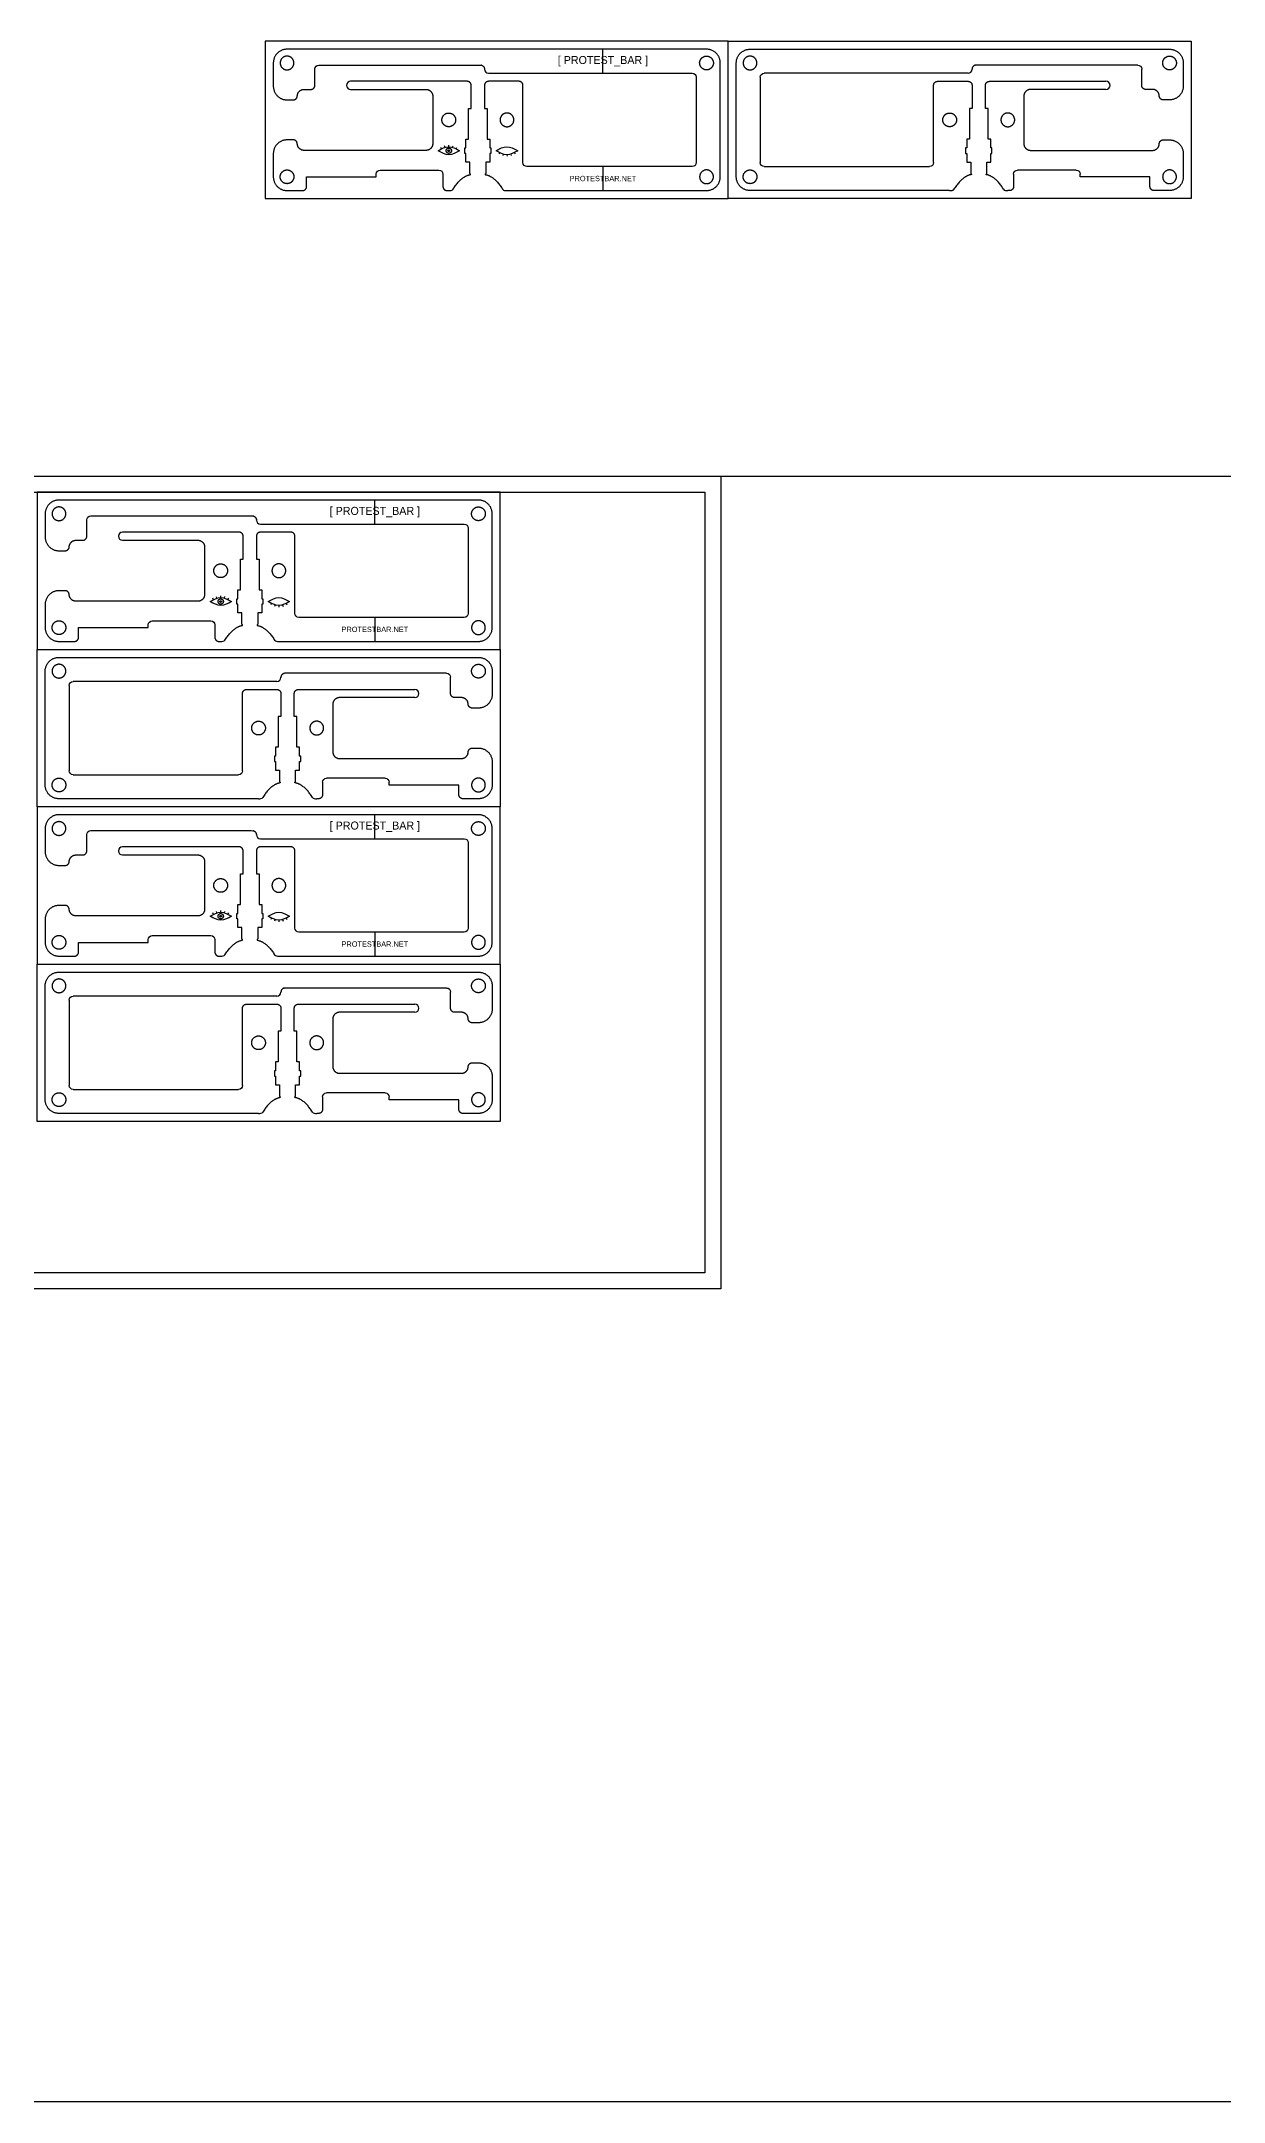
# Model space of a CAD drawing. Header units: millimetres. Extents: x 239 to 3341, y -97 to 676.
# Drawn here: x 2476 to 2920, y -97 to 676 of the extents above; entities that cross this region are included whole.
import ezdxf

# ---------------------------------------------------------------- set-up
doc = ezdxf.new("R2010")
doc.units = ezdxf.units.MM
doc.layers.add('Default', color=7, linetype='Continuous')
doc.layers.add('ESP', color=7, linetype='Continuous')

msp = doc.modelspace()

# ---------------------------------------------------------------- linework, layer by layer
at = {"color": 3}
for p, q in [((2626.25, 635.5), (2625.98, 636.03)), ((2627.57, 636.06), (2627.39, 636.62)), ((2628.98, 636.31), (2628.98, 636.9)), ((2630.4, 636.07), (2630.58, 636.63)), ((2631.72, 635.51), (2631.99, 636.04)), ((2648.08, 634.11), (2647.81, 633.58)), ((2653.55, 634.12), (2653.82, 633.59)), ((2649.4, 633.55), (2649.22, 632.98)), ((2650.81, 633.31), (2650.82, 632.71)), ((2652.23, 633.56), (2652.41, 632.99)), ((2540.71, 466.44), (2540.44, 466.97)), ((2542.03, 467.01), (2541.84, 467.57)), ((2543.44, 467.26), (2543.44, 467.85)), ((2544.85, 467.01), (2545.04, 467.58)), ((2546.18, 466.45), (2546.45, 466.98)), ((2562.53, 465.06), (2562.27, 464.53)), ((2563.86, 464.5), (2563.68, 463.93)), ((2565.27, 464.25), (2565.27, 463.66)), ((2566.68, 464.5), (2566.87, 463.94)), ((2568.01, 465.07), (2568.28, 464.54)), ((2540.71, 348.44), (2540.44, 348.97)), ((2542.03, 349.01), (2541.84, 349.57)), ((2543.44, 349.26), (2543.44, 349.85)), ((2544.85, 349.01), (2545.04, 349.58)), ((2546.18, 348.45), (2546.45, 348.98)), ((2562.53, 347.06), (2562.27, 346.53)), ((2563.86, 346.5), (2563.68, 345.93)), ((2565.27, 346.25), (2565.27, 345.66)), ((2566.68, 346.5), (2566.87, 345.94)), ((2568.01, 347.07), (2568.28, 346.54))]:
    msp.add_line(p, q, dxfattribs=at)
for points in [[(2624.98, 634.81), (2626.32, 635.56), (2628.99, 637.06), (2631.67, 635.56), (2633.01, 634.81)], [(2633.01, 634.81), (2631.67, 634.06), (2628.99, 632.56), (2626.32, 634.06), (2624.98, 634.81)], [(2646.79, 634.81), (2648.13, 635.56), (2650.8, 637.06), (2653.48, 635.56), (2654.82, 634.81)], [(2654.82, 634.81), (2653.48, 634.06), (2650.8, 632.56), (2648.13, 634.06), (2646.79, 634.81)], [(2539.44, 465.75), (2540.78, 466.51), (2543.45, 468.01), (2546.13, 466.51), (2547.47, 465.75)], [(2547.47, 465.75), (2546.13, 465), (2543.45, 463.5), (2540.78, 465), (2539.44, 465.75)], [(2561.25, 465.75), (2562.59, 466.51), (2565.26, 468.01), (2567.94, 466.51), (2569.27, 465.75)], [(2569.27, 465.75), (2567.94, 465), (2565.26, 463.5), (2562.59, 465), (2561.25, 465.75)], [(2539.44, 347.75), (2540.78, 348.51), (2543.45, 350.01), (2546.13, 348.51), (2547.47, 347.75)], [(2547.47, 347.75), (2546.13, 347), (2543.45, 345.5), (2540.78, 347), (2539.44, 347.75)], [(2561.25, 347.75), (2562.59, 348.51), (2565.26, 350.01), (2567.94, 348.51), (2569.27, 347.75)], [(2569.27, 347.75), (2567.94, 347), (2565.26, 345.5), (2562.59, 347), (2561.25, 347.75)]]:
    msp.add_open_spline(points, degree=3, dxfattribs=at)
for points, knots in [([(2629.99, 634.81), (2629.99, 635.81), (2628.99, 635.81), (2627.99, 635.81), (2627.99, 634.81), (2627.99, 633.81), (2628.99, 633.81), (2629.99, 633.81), (2629.99, 634.81)], [0, 0, 0, 1.570796, 1.570796, 3.141593, 3.141593, 4.712389, 4.712389, 6.283185, 6.283185, 6.283185]), ([(2629.29, 634.81), (2629.29, 635.11), (2628.99, 635.11), (2628.69, 635.11), (2628.69, 634.81), (2628.69, 634.51), (2628.99, 634.51), (2629.29, 634.51), (2629.29, 634.81)], [0, 0, 0, 0.471239, 0.471239, 0.942478, 0.942478, 1.413717, 1.413717, 1.884956, 1.884956, 1.884956]), ([(2544.45, 465.75), (2544.45, 466.75), (2543.45, 466.75), (2542.45, 466.75), (2542.45, 465.75), (2542.45, 464.75), (2543.45, 464.75), (2544.45, 464.75), (2544.45, 465.75)], [0, 0, 0, 1.570796, 1.570796, 3.141593, 3.141593, 4.712389, 4.712389, 6.283185, 6.283185, 6.283185]), ([(2543.75, 465.75), (2543.75, 466.05), (2543.45, 466.05), (2543.15, 466.05), (2543.15, 465.75), (2543.15, 465.45), (2543.45, 465.45), (2543.75, 465.45), (2543.75, 465.75)], [0, 0, 0, 0.471239, 0.471239, 0.942478, 0.942478, 1.413717, 1.413717, 1.884956, 1.884956, 1.884956]), ([(2544.45, 347.75), (2544.45, 348.75), (2543.45, 348.75), (2542.45, 348.75), (2542.45, 347.75), (2542.45, 346.75), (2543.45, 346.75), (2544.45, 346.75), (2544.45, 347.75)], [0, 0, 0, 1.570796, 1.570796, 3.141593, 3.141593, 4.712389, 4.712389, 6.283185, 6.283185, 6.283185]), ([(2543.75, 347.75), (2543.75, 348.05), (2543.45, 348.05), (2543.15, 348.05), (2543.15, 347.75), (2543.15, 347.45), (2543.45, 347.45), (2543.75, 347.45), (2543.75, 347.75)], [0, 0, 0, 0.471239, 0.471239, 0.942478, 0.942478, 1.413717, 1.413717, 1.884956, 1.884956, 1.884956])]:
    msp.add_rational_spline(points, [1, 0.707106781187, 1, 0.707106781187, 1, 0.707106781187, 1, 0.707106781187, 1], degree=2, knots=knots, dxfattribs=at)
at = {"layer": 'Default', "color": 5}
for p, q in [((2590.67, 659.32), (2590.67, 659.29)), ((2876.95, 659.32), (2876.95, 659.29)), ((2505.13, 490.27), (2505.13, 490.23)), ((2617.77, 431.27), (2617.77, 431.23)), ((2505.13, 372.27), (2505.13, 372.23)), ((2617.77, 313.27), (2617.77, 313.23))]:
    msp.add_line(p, q, dxfattribs=at)
at = {"layer": 'Default', "color": 1}
for points in [[(2565.76, 667.7), (2565.76, 670.28), (2568.33, 670.28), (2570.91, 670.28), (2570.91, 667.7), (2570.91, 665.12), (2568.33, 665.12), (2565.76, 665.12), (2565.76, 667.7)], [(2728.23, 667.7), (2728.23, 670.28), (2725.65, 670.28), (2723.07, 670.28), (2723.07, 667.7), (2723.07, 665.12), (2725.65, 665.12), (2728.23, 665.12), (2728.23, 667.7)], [(2739.39, 667.7), (2739.39, 670.28), (2741.97, 670.28), (2744.55, 670.28), (2744.55, 667.7), (2744.55, 665.12), (2741.97, 665.12), (2739.39, 665.12), (2739.39, 667.7)], [(2901.87, 667.7), (2901.87, 670.28), (2899.29, 670.28), (2896.71, 670.28), (2896.71, 667.7), (2896.71, 665.12), (2899.29, 665.12), (2901.87, 665.12), (2901.87, 667.7)], [(2626.4, 646.36), (2626.4, 643.78), (2628.98, 643.78), (2631.56, 643.78), (2631.56, 646.36), (2631.56, 648.94), (2628.98, 648.94), (2626.4, 648.94), (2626.4, 646.36)], [(2653.38, 646.36), (2653.38, 643.78), (2650.8, 643.78), (2648.22, 643.78), (2648.22, 646.36), (2648.22, 648.94), (2650.8, 648.94), (2653.38, 648.94), (2653.38, 646.36)], [(2814.24, 646.36), (2814.24, 643.78), (2816.82, 643.78), (2819.4, 643.78), (2819.4, 646.36), (2819.4, 648.94), (2816.82, 648.94), (2814.24, 648.94), (2814.24, 646.36)], [(2841.22, 646.36), (2841.22, 643.78), (2838.64, 643.78), (2836.06, 643.78), (2836.06, 646.36), (2836.06, 648.94), (2838.64, 648.94), (2841.22, 648.94), (2841.22, 646.36)], [(2565.76, 625.02), (2565.76, 622.44), (2568.33, 622.44), (2570.91, 622.44), (2570.91, 625.02), (2570.91, 627.6), (2568.33, 627.6), (2565.76, 627.6), (2565.76, 625.02)], [(2728.23, 625.02), (2728.23, 622.44), (2725.65, 622.44), (2723.07, 622.44), (2723.07, 625.02), (2723.07, 627.6), (2725.65, 627.6), (2728.23, 627.6), (2728.23, 625.02)], [(2739.39, 625.02), (2739.39, 622.44), (2741.97, 622.44), (2744.55, 622.44), (2744.55, 625.02), (2744.55, 627.6), (2741.97, 627.6), (2739.39, 627.6), (2739.39, 625.02)], [(2901.87, 625.02), (2901.87, 622.44), (2899.29, 622.44), (2896.71, 622.44), (2896.71, 625.02), (2896.71, 627.6), (2899.29, 627.6), (2901.87, 627.6), (2901.87, 625.02)], [(2480.21, 498.65), (2480.21, 501.22), (2482.79, 501.22), (2485.37, 501.22), (2485.37, 498.65), (2485.37, 496.07), (2482.79, 496.07), (2480.21, 496.07), (2480.21, 498.65)], [(2642.69, 498.65), (2642.69, 501.22), (2640.11, 501.22), (2637.53, 501.22), (2637.53, 498.65), (2637.53, 496.07), (2640.11, 496.07), (2642.69, 496.07), (2642.69, 498.65)], [(2540.86, 477.3), (2540.86, 474.72), (2543.44, 474.72), (2546.02, 474.72), (2546.02, 477.3), (2546.02, 479.88), (2543.44, 479.88), (2540.86, 479.88), (2540.86, 477.3)], [(2567.84, 477.3), (2567.84, 474.72), (2565.26, 474.72), (2562.68, 474.72), (2562.68, 477.3), (2562.68, 479.88), (2565.26, 479.88), (2567.84, 479.88), (2567.84, 477.3)], [(2480.21, 455.96), (2480.21, 453.38), (2482.79, 453.38), (2485.37, 453.38), (2485.37, 455.96), (2485.37, 458.54), (2482.79, 458.54), (2480.21, 458.54), (2480.21, 455.96)], [(2642.69, 455.96), (2642.69, 453.38), (2640.11, 453.38), (2637.53, 453.38), (2637.53, 455.96), (2637.53, 458.54), (2640.11, 458.54), (2642.69, 458.54), (2642.69, 455.96)], [(2480.21, 439.65), (2480.21, 442.22), (2482.79, 442.22), (2485.37, 442.22), (2485.37, 439.65), (2485.37, 437.07), (2482.79, 437.07), (2480.21, 437.07), (2480.21, 439.65)], [(2642.69, 439.65), (2642.69, 442.22), (2640.11, 442.22), (2637.53, 442.22), (2637.53, 439.65), (2637.53, 437.07), (2640.11, 437.07), (2642.69, 437.07), (2642.69, 439.65)], [(2555.06, 418.3), (2555.06, 415.72), (2557.64, 415.72), (2560.22, 415.72), (2560.22, 418.3), (2560.22, 420.88), (2557.64, 420.88), (2555.06, 420.88), (2555.06, 418.3)], [(2582.04, 418.3), (2582.04, 415.72), (2579.46, 415.72), (2576.88, 415.72), (2576.88, 418.3), (2576.88, 420.88), (2579.46, 420.88), (2582.04, 420.88), (2582.04, 418.3)], [(2480.21, 396.96), (2480.21, 394.38), (2482.79, 394.38), (2485.37, 394.38), (2485.37, 396.96), (2485.37, 399.54), (2482.79, 399.54), (2480.21, 399.54), (2480.21, 396.96)], [(2642.69, 396.96), (2642.69, 394.38), (2640.11, 394.38), (2637.53, 394.38), (2637.53, 396.96), (2637.53, 399.54), (2640.11, 399.54), (2642.69, 399.54), (2642.69, 396.96)], [(2480.21, 380.65), (2480.21, 383.22), (2482.79, 383.22), (2485.37, 383.22), (2485.37, 380.65), (2485.37, 378.07), (2482.79, 378.07), (2480.21, 378.07), (2480.21, 380.65)], [(2642.69, 380.65), (2642.69, 383.22), (2640.11, 383.22), (2637.53, 383.22), (2637.53, 380.65), (2637.53, 378.07), (2640.11, 378.07), (2642.69, 378.07), (2642.69, 380.65)], [(2540.86, 359.3), (2540.86, 356.72), (2543.44, 356.72), (2546.02, 356.72), (2546.02, 359.3), (2546.02, 361.88), (2543.44, 361.88), (2540.86, 361.88), (2540.86, 359.3)], [(2567.84, 359.3), (2567.84, 356.72), (2565.26, 356.72), (2562.68, 356.72), (2562.68, 359.3), (2562.68, 361.88), (2565.26, 361.88), (2567.84, 361.88), (2567.84, 359.3)], [(2480.21, 337.96), (2480.21, 335.38), (2482.79, 335.38), (2485.37, 335.38), (2485.37, 337.96), (2485.37, 340.54), (2482.79, 340.54), (2480.21, 340.54), (2480.21, 337.96)], [(2642.69, 337.96), (2642.69, 335.38), (2640.11, 335.38), (2637.53, 335.38), (2637.53, 337.96), (2637.53, 340.54), (2640.11, 340.54), (2642.69, 340.54), (2642.69, 337.96)], [(2480.21, 321.65), (2480.21, 324.22), (2482.79, 324.22), (2485.37, 324.22), (2485.37, 321.65), (2485.37, 319.07), (2482.79, 319.07), (2480.21, 319.07), (2480.21, 321.65)], [(2642.69, 321.65), (2642.69, 324.22), (2640.11, 324.22), (2637.53, 324.22), (2637.53, 321.65), (2637.53, 319.07), (2640.11, 319.07), (2642.69, 319.07), (2642.69, 321.65)], [(2555.06, 300.3), (2555.06, 297.72), (2557.64, 297.72), (2560.22, 297.72), (2560.22, 300.3), (2560.22, 302.88), (2557.64, 302.88), (2555.06, 302.88), (2555.06, 300.3)], [(2582.04, 300.3), (2582.04, 297.72), (2579.46, 297.72), (2576.88, 297.72), (2576.88, 300.3), (2576.88, 302.88), (2579.46, 302.88), (2582.04, 302.88), (2582.04, 300.3)], [(2480.21, 278.96), (2480.21, 276.38), (2482.79, 276.38), (2485.37, 276.38), (2485.37, 278.96), (2485.37, 281.54), (2482.79, 281.54), (2480.21, 281.54), (2480.21, 278.96)], [(2642.69, 278.96), (2642.69, 276.38), (2640.11, 276.38), (2637.53, 276.38), (2637.53, 278.96), (2637.53, 281.54), (2640.11, 281.54), (2642.69, 281.54), (2642.69, 278.96)]]:
    msp.add_rational_spline(points, [1, 0.707106781187, 1, 0.707106781187, 1, 0.707106781187, 1, 0.707106781187, 1], degree=2, knots=[0, 0, 0, 4.052164, 4.052164, 8.104327, 8.104327, 12.156491, 12.156491, 16.208655, 16.208655, 16.208655], dxfattribs=at)
at = {"layer": 'ESP'}
for p, q in [((2686.81, 663.86), (2686.81, 672.86)), ((2686.81, 628.86), (2686.81, 619.86)), ((2601.27, 494.8), (2601.27, 503.8)), ((2601.27, 459.8), (2601.27, 450.8)), ((2601.27, 376.8), (2601.27, 385.8)), ((2601.27, 341.8), (2601.27, 332.8))]:
    msp.add_line(p, q, dxfattribs=at)
at = {"layer": 'ESP', "color": 5}
for p, q in [((2563.18, 667.7), (2563.18, 659.02)), ((2730.81, 625.02), (2730.81, 667.7)), ((2736.81, 625.02), (2736.81, 667.7)), ((2904.45, 667.7), (2904.45, 659.02)), ((2655.31, 660.82), (2643.89, 660.82)), ((2812.31, 660.82), (2823.73, 660.82)), ((2568.33, 653.86), (2570.68, 653.86)), ((2622.98, 655.25), (2622.98, 637.47)), ((2844.65, 655.25), (2844.65, 637.47)), ((2899.29, 653.86), (2896.94, 653.86)), ((2563.18, 633.7), (2563.18, 625.02)), ((2570.68, 638.86), (2568.33, 638.86)), ((2620.44, 634.93), (2574.72, 634.93)), ((2847.19, 634.93), (2892.91, 634.93)), ((2896.94, 638.86), (2899.29, 638.86)), ((2904.45, 633.7), (2904.45, 625.02)), ((2568.33, 619.86), (2574.16, 619.86)), ((2628.31, 619.86), (2628.98, 619.86)), ((2839.31, 619.86), (2838.65, 619.86)), ((2899.29, 619.86), (2893.46, 619.86)), ((2477.63, 498.65), (2477.63, 489.96)), ((2645.27, 455.96), (2645.27, 498.65)), ((2569.77, 491.77), (2558.35, 491.77)), ((2482.79, 484.8), (2485.13, 484.8)), ((2537.43, 486.19), (2537.43, 468.41)), ((2477.63, 464.65), (2477.63, 455.96)), ((2485.13, 469.8), (2482.79, 469.8)), ((2534.89, 465.87), (2489.17, 465.87)), ((2482.79, 450.8), (2488.62, 450.8)), ((2542.77, 450.8), (2543.43, 450.8)), ((2477.63, 396.96), (2477.63, 439.65)), ((2553.13, 432.77), (2564.55, 432.77)), ((2645.27, 439.65), (2645.27, 430.96)), ((2585.47, 427.19), (2585.47, 409.41)), ((2640.11, 425.8), (2637.77, 425.8)), ((2637.77, 410.8), (2640.11, 410.8)), ((2588.01, 406.87), (2633.73, 406.87)), ((2645.27, 405.65), (2645.27, 396.96)), ((2580.13, 391.8), (2579.47, 391.8)), ((2640.11, 391.8), (2634.28, 391.8)), ((2477.63, 380.65), (2477.63, 371.96)), ((2645.27, 337.96), (2645.27, 380.65)), ((2569.77, 373.77), (2558.35, 373.77)), ((2482.79, 366.8), (2485.13, 366.8)), ((2537.43, 368.19), (2537.43, 350.41)), ((2485.13, 351.8), (2482.79, 351.8)), ((2534.89, 347.87), (2489.17, 347.87)), ((2477.63, 346.65), (2477.63, 337.96)), ((2482.79, 332.8), (2488.62, 332.8)), ((2542.77, 332.8), (2543.43, 332.8)), ((2477.63, 278.96), (2477.63, 321.65)), ((2645.27, 321.65), (2645.27, 312.96)), ((2553.13, 314.77), (2564.55, 314.77)), ((2585.47, 309.19), (2585.47, 291.41)), ((2640.11, 307.8), (2637.77, 307.8)), ((2588.01, 288.87), (2633.73, 288.87)), ((2637.77, 292.8), (2640.11, 292.8)), ((2645.27, 287.65), (2645.27, 278.96)), ((2580.13, 273.8), (2579.47, 273.8)), ((2640.11, 273.8), (2634.28, 273.8))]:
    msp.add_line(p, q, dxfattribs=at)
at = {"layer": 'ESP'}
for points in [[(2560.18, 616.86), (2733.81, 616.86), (2733.81, 675.86), (2560.18, 675.86)], [(2907.45, 616.86), (2733.81, 616.86), (2733.81, 675.86), (2907.45, 675.86)], [(2121.36, 512.8), (3340.56, 512.8), (3340.56, -96.8), (2121.36, -96.8)], [(2121.36, 512.8), (2730.96, 512.8), (2730.96, 208), (2121.36, 208)], [(2127.36, 506.8), (2724.96, 506.8), (2724.96, 214), (2127.36, 214)], [(2474.63, 447.8), (2648.27, 447.8), (2648.27, 506.8), (2474.63, 506.8)], [(2648.27, 388.8), (2474.63, 388.8), (2474.63, 447.8), (2648.27, 447.8)], [(2474.63, 329.8), (2648.27, 329.8), (2648.27, 388.8), (2474.63, 388.8)], [(2648.27, 270.8), (2474.63, 270.8), (2474.63, 329.8), (2648.27, 329.8)]]:
    msp.add_lwpolyline(points, close=True, dxfattribs=at)
at = {"layer": 'ESP', "color": 5}
for points in [[(2725.65, 672.86), (2686.81, 672.86), (2568.33, 672.86)], [(2741.97, 672.86), (2780.81, 672.86), (2899.29, 672.86)], [(2578.77, 659.29), (2578.77, 662.36), (2578.77, 665.39)], [(2888.85, 659.29), (2888.85, 662.36), (2888.85, 665.39)], [(2637.15, 625.84), (2637.15, 626.06), (2636.9, 626.31), (2636.9, 630.55), (2635.4, 630.55), (2635.4, 633.79), (2634.99, 633.79), (2634.99, 635.82), (2635.4, 635.82), (2635.4, 639.16), (2636.39, 639.16), (2636.39, 650.65), (2637.39, 650.65), (2637.39, 659.32)], [(2642.39, 659.32), (2642.39, 650.65), (2643.39, 650.65), (2643.39, 639.16), (2644.39, 639.16), (2644.39, 635.82), (2644.8, 635.82), (2644.8, 633.79), (2644.39, 633.79), (2644.39, 630.55), (2642.89, 630.55), (2642.89, 626.31), (2642.64, 626.06), (2642.64, 625.84)], [(2643.89, 663.86), (2656.81, 663.86), (2686.81, 663.86), (2720.31, 663.86)], [(2656.81, 630.36), (2656.81, 659.32)], [(2721.81, 662.36), (2721.81, 630.36)], [(2745.81, 662.36), (2745.81, 630.36)], [(2823.73, 663.86), (2810.81, 663.86), (2780.81, 663.86), (2747.31, 663.86)], [(2810.81, 630.36), (2810.81, 659.32)], [(2825.23, 659.32), (2825.23, 650.65), (2824.23, 650.65), (2824.23, 639.16), (2823.23, 639.16), (2823.23, 635.82), (2822.83, 635.82), (2822.83, 633.79), (2823.23, 633.79), (2823.23, 630.55), (2824.73, 630.55), (2824.73, 626.31), (2824.98, 626.06), (2824.98, 625.84)], [(2830.47, 625.84), (2830.47, 626.06), (2830.72, 626.31), (2830.72, 630.55), (2832.22, 630.55), (2832.22, 633.79), (2832.63, 633.79), (2832.63, 635.82), (2832.22, 635.82), (2832.22, 639.16), (2831.23, 639.16), (2831.23, 650.65), (2830.23, 650.65), (2830.23, 659.32)], [(2575.66, 621.36), (2575.66, 621.77), (2575.66, 625.02), (2601.81, 625.02), (2601.81, 626.06)], [(2603.31, 627.56), (2625.31, 627.56)], [(2626.81, 626.06), (2626.81, 625.02), (2626.81, 622.17), (2626.81, 621.36)], [(2720.31, 628.86), (2686.81, 628.86), (2658.31, 628.86)], [(2747.31, 628.86), (2780.81, 628.86), (2809.31, 628.86)], [(2840.81, 626.06), (2840.81, 625.02), (2840.81, 622.17), (2840.81, 621.36)], [(2864.31, 627.56), (2842.31, 627.56)], [(2891.96, 621.36), (2891.96, 621.77), (2891.96, 625.02), (2865.81, 625.02), (2865.81, 626.06)], [(2650.81, 619.86), (2686.81, 619.86), (2725.65, 619.86)], [(2816.81, 619.86), (2780.81, 619.86), (2741.97, 619.86)], [(2640.11, 503.8), (2601.27, 503.8), (2482.79, 503.8)], [(2493.23, 490.23), (2493.23, 493.3), (2493.23, 496.34)], [(2558.35, 494.8), (2571.27, 494.8), (2601.27, 494.8), (2634.77, 494.8)], [(2551.61, 456.78), (2551.61, 457), (2551.35, 457.26), (2551.35, 461.5), (2549.85, 461.5), (2549.85, 464.74), (2549.45, 464.74), (2549.45, 466.77), (2549.85, 466.77), (2549.85, 470.11), (2550.85, 470.11), (2550.85, 481.6), (2551.85, 481.6), (2551.85, 490.27)], [(2556.85, 490.27), (2556.85, 481.6), (2557.85, 481.6), (2557.85, 470.11), (2558.85, 470.11), (2558.85, 466.77), (2559.25, 466.77), (2559.25, 464.74), (2558.85, 464.74), (2558.85, 461.5), (2557.35, 461.5), (2557.35, 457.26), (2557.09, 457), (2557.09, 456.78)], [(2571.27, 461.3), (2571.27, 490.27)], [(2636.27, 493.3), (2636.27, 461.3)], [(2490.12, 452.3), (2490.12, 452.71), (2490.12, 455.96), (2516.27, 455.96), (2516.27, 457)], [(2517.77, 458.5), (2539.77, 458.5)], [(2541.27, 457), (2541.27, 455.96), (2541.27, 453.11), (2541.27, 452.3)], [(2634.77, 459.8), (2601.27, 459.8), (2572.77, 459.8)], [(2565.27, 450.8), (2601.27, 450.8), (2640.11, 450.8)], [(2482.79, 444.8), (2521.63, 444.8), (2640.11, 444.8)], [(2486.63, 434.3), (2486.63, 402.3)], [(2564.55, 435.8), (2551.63, 435.8), (2521.63, 435.8), (2488.13, 435.8)], [(2629.67, 431.23), (2629.67, 434.3), (2629.67, 437.34)], [(2551.63, 402.3), (2551.63, 431.27)], [(2566.05, 431.27), (2566.05, 422.6), (2565.05, 422.6), (2565.05, 411.11), (2564.05, 411.11), (2564.05, 407.77), (2563.65, 407.77), (2563.65, 405.74), (2564.05, 405.74), (2564.05, 402.5), (2565.55, 402.5), (2565.55, 398.26), (2565.81, 398), (2565.81, 397.78)], [(2571.29, 397.78), (2571.29, 398), (2571.55, 398.26), (2571.55, 402.5), (2573.05, 402.5), (2573.05, 405.74), (2573.45, 405.74), (2573.45, 407.77), (2573.05, 407.77), (2573.05, 411.11), (2572.05, 411.11), (2572.05, 422.6), (2571.05, 422.6), (2571.05, 431.27)], [(2488.13, 400.8), (2521.63, 400.8), (2550.13, 400.8)], [(2581.63, 398), (2581.63, 396.96), (2581.63, 394.11), (2581.63, 393.3)], [(2605.13, 399.5), (2583.13, 399.5)], [(2632.78, 393.3), (2632.78, 393.71), (2632.78, 396.96), (2606.63, 396.96), (2606.63, 398)], [(2557.63, 391.8), (2521.63, 391.8), (2482.79, 391.8)], [(2640.11, 385.8), (2601.27, 385.8), (2482.79, 385.8)], [(2493.23, 372.23), (2493.23, 375.3), (2493.23, 378.34)], [(2551.61, 338.78), (2551.61, 339), (2551.35, 339.26), (2551.35, 343.5), (2549.85, 343.5), (2549.85, 346.74), (2549.45, 346.74), (2549.45, 348.77), (2549.85, 348.77), (2549.85, 352.11), (2550.85, 352.11), (2550.85, 363.6), (2551.85, 363.6), (2551.85, 372.27)], [(2556.85, 372.27), (2556.85, 363.6), (2557.85, 363.6), (2557.85, 352.11), (2558.85, 352.11), (2558.85, 348.77), (2559.25, 348.77), (2559.25, 346.74), (2558.85, 346.74), (2558.85, 343.5), (2557.35, 343.5), (2557.35, 339.26), (2557.09, 339), (2557.09, 338.78)], [(2558.35, 376.8), (2571.27, 376.8), (2601.27, 376.8), (2634.77, 376.8)], [(2571.27, 343.3), (2571.27, 372.27)], [(2636.27, 375.3), (2636.27, 343.3)], [(2517.77, 340.5), (2539.77, 340.5)], [(2634.77, 341.8), (2601.27, 341.8), (2572.77, 341.8)], [(2490.12, 334.3), (2490.12, 334.71), (2490.12, 337.96), (2516.27, 337.96), (2516.27, 339)], [(2541.27, 339), (2541.27, 337.96), (2541.27, 335.11), (2541.27, 334.3)], [(2565.27, 332.8), (2601.27, 332.8), (2640.11, 332.8)], [(2482.79, 326.8), (2521.63, 326.8), (2640.11, 326.8)], [(2564.55, 317.8), (2551.63, 317.8), (2521.63, 317.8), (2488.13, 317.8)], [(2629.67, 313.23), (2629.67, 316.3), (2629.67, 319.34)], [(2486.63, 316.3), (2486.63, 284.3)], [(2551.63, 284.3), (2551.63, 313.27)], [(2566.05, 313.27), (2566.05, 304.6), (2565.05, 304.6), (2565.05, 293.11), (2564.05, 293.11), (2564.05, 289.77), (2563.65, 289.77), (2563.65, 287.74), (2564.05, 287.74), (2564.05, 284.5), (2565.55, 284.5), (2565.55, 280.26), (2565.81, 280), (2565.81, 279.78)], [(2571.29, 279.78), (2571.29, 280), (2571.55, 280.26), (2571.55, 284.5), (2573.05, 284.5), (2573.05, 287.74), (2573.45, 287.74), (2573.45, 289.77), (2573.05, 289.77), (2573.05, 293.11), (2572.05, 293.11), (2572.05, 304.6), (2571.05, 304.6), (2571.05, 313.27)], [(2488.13, 282.8), (2521.63, 282.8), (2550.13, 282.8)], [(2581.63, 280), (2581.63, 278.96), (2581.63, 276.11), (2581.63, 275.3)], [(2605.13, 281.5), (2583.13, 281.5)], [(2632.78, 275.3), (2632.78, 275.71), (2632.78, 278.96), (2606.63, 278.96), (2606.63, 280)], [(2557.63, 273.8), (2521.63, 273.8), (2482.79, 273.8)]]:
    msp.add_lwpolyline(points, dxfattribs=at)
for points in [[(2642.39, 665.36), (2642.39, 665.39)], [(2825.23, 665.36), (2825.23, 665.39)], [(2556.85, 496.3), (2556.85, 496.34)], [(2566.05, 437.3), (2566.05, 437.34)], [(2556.85, 378.3), (2556.85, 378.34)], [(2566.05, 319.3), (2566.05, 319.34)]]:
    msp.add_lwpolyline(points, close=True, dxfattribs=at)
at = {"layer": 'ESP', "color": 5, "extrusion": (0, 0, -1)}
for centre, start, end in [((-2580.27, 665.39), 360, 90), ((-2887.35, 665.39), 90, 180), ((-2720.31, 662.36), 90, 180), ((-2747.31, 662.36), 0, 90), ((-2603.31, 626.06), 0, 90), ((-2625.31, 626.06), 90, 180), ((-2658.31, 630.36), 270, 0), ((-2720.31, 630.36), 180, 270), ((-2747.31, 630.36), 270, 0), ((-2809.31, 630.36), 180, 270), ((-2842.31, 626.06), 360, 90), ((-2864.31, 626.06), 90, 180), ((-2494.73, 496.34), 360, 90), ((-2634.77, 493.3), 90, 180), ((-2517.77, 457), 0, 90), ((-2539.77, 457), 90, 180), ((-2572.77, 461.3), 270, 0), ((-2634.77, 461.3), 180, 270), ((-2488.13, 434.3), 0, 90), ((-2628.17, 437.34), 90, 180), ((-2488.13, 402.3), 270, 0), ((-2550.13, 402.3), 180, 270), ((-2583.13, 398), 360, 90), ((-2605.13, 398), 90, 180), ((-2494.73, 378.34), 360, 90), ((-2634.77, 375.3), 90, 180), ((-2517.77, 339), 0, 90), ((-2539.77, 339), 90, 180), ((-2572.77, 343.3), 270, 0), ((-2634.77, 343.3), 180, 270), ((-2488.13, 316.3), 0, 90), ((-2628.17, 319.34), 90, 180), ((-2488.13, 284.3), 270, 0), ((-2550.13, 284.3), 180, 270), ((-2583.13, 280), 360, 90), ((-2605.13, 280), 90, 180)]:
    msp.add_arc(centre, 1.5, start, end, dxfattribs=at)
at = {"layer": 'ESP', "color": 5}
for centre, radius, start, end in [((2643.89, 665.36), 1.5, 180, 270), ((2823.73, 665.36), 1.5, 270, 0), ((2592.17, 659.31), 1.52, 90, 270), ((2875.45, 659.31), 1.52, 270, 90), ((2628.98, 630.31), 10.45, 270, 275.04787), ((2629.81, 620.81), 0.914, 275.04787, 328.54652), ((2649.97, 620.81), 0.914, 211.45347, 264.95302), ((2650.81, 630.31), 10.45, 264.95302, 270), ((2816.81, 630.31), 10.45, 270, 275.04698), ((2817.65, 620.81), 0.914, 275.04698, 328.54653), ((2837.81, 620.81), 0.914, 211.45348, 264.95213), ((2838.65, 630.31), 10.45, 264.95213, 270), ((2558.35, 496.3), 1.5, 180, 270), ((2506.63, 490.25), 1.52, 90, 270), ((2543.43, 461.26), 10.45, 270, 275.04787), ((2544.27, 451.76), 0.914, 275.04787, 328.54652), ((2564.43, 451.76), 0.914, 211.45347, 264.95302), ((2565.27, 461.26), 10.45, 264.95302, 270), ((2564.55, 437.3), 1.5, 270, 0), ((2616.27, 431.25), 1.52, 270, 90), ((2557.63, 402.26), 10.45, 270, 275.04698), ((2558.47, 392.76), 0.914, 275.04698, 328.54653), ((2578.63, 392.76), 0.914, 211.45348, 264.95213), ((2579.47, 402.26), 10.45, 264.95213, 270), ((2506.63, 372.25), 1.52, 90, 270), ((2558.35, 378.3), 1.5, 180, 270), ((2543.43, 343.26), 10.45, 270, 275.04787), ((2544.27, 333.76), 0.914, 275.04787, 328.54652), ((2564.43, 333.76), 0.914, 211.45347, 264.95302), ((2565.27, 343.26), 10.45, 264.95302, 270), ((2564.55, 319.3), 1.5, 270, 0), ((2616.27, 313.25), 1.52, 270, 90), ((2557.63, 284.26), 10.45, 270, 275.04698), ((2558.47, 274.76), 0.914, 275.04698, 328.54653), ((2578.63, 274.76), 0.914, 211.45348, 264.95213), ((2579.47, 284.26), 10.45, 264.95213, 270)]:
    msp.add_arc(centre, radius, start, end, dxfattribs=at)
for points, weights in [([(2568.33, 672.86), (2563.18, 672.86), (2563.18, 667.7)], [1, 0.707106781187, 1]), ([(2730.81, 667.7), (2730.81, 672.86), (2725.65, 672.86)], [1, 0.707106781187, 1]), ([(2736.81, 667.7), (2736.81, 672.86), (2741.97, 672.86)], [1, 0.707106781187, 1]), ([(2899.29, 672.86), (2904.45, 672.86), (2904.45, 667.7)], [1, 0.707106781187, 1]), ([(2563.18, 659.02), (2563.18, 653.86), (2568.33, 653.86)], [1, 0.707106781186, 1]), ([(2572.18, 655.32), (2572.24, 657.79), (2574.72, 657.79)], [1, 0.716668585461, 1]), ([(2577.27, 657.79), (2578.77, 657.79), (2578.77, 659.29)], [1, 0.707106781187, 1]), ([(2620.44, 657.79), (2622.98, 657.79), (2622.98, 655.25)], [1.00000237525, 0.707108460738, 1.00000237525]), ([(2637.39, 659.32), (2637.39, 660.82), (2635.89, 660.82)], [1.00000237525, 0.707108460738, 1.00000237525]), ([(2643.89, 660.82), (2642.39, 660.82), (2642.39, 659.32)], [1, 0.707106781186, 1]), ([(2656.81, 659.32), (2656.81, 660.82), (2655.31, 660.82)], [1, 0.707106781186, 1]), ([(2810.81, 659.32), (2810.81, 660.82), (2812.31, 660.82)], [1, 0.707106781186, 1]), ([(2823.73, 660.82), (2825.23, 660.82), (2825.23, 659.32)], [1, 0.707106781186, 1]), ([(2830.23, 659.32), (2830.23, 660.82), (2831.73, 660.82)], [1.00000237525, 0.707108460738, 1.00000237525]), ([(2847.19, 657.79), (2844.65, 657.79), (2844.65, 655.25)], [1.00000237525, 0.707108460738, 1.00000237525]), ([(2890.35, 657.79), (2888.85, 657.79), (2888.85, 659.29)], [1, 0.707106781187, 1]), ([(2895.44, 655.32), (2895.38, 657.79), (2892.91, 657.79)], [1, 0.716668585461, 1]), ([(2904.45, 659.02), (2904.45, 653.86), (2899.29, 653.86)], [1, 0.707106781186, 1]), ([(2570.68, 653.86), (2572.14, 653.86), (2572.18, 655.32)], [1, 0.716668585461, 1]), ([(2896.94, 653.86), (2895.48, 653.86), (2895.44, 655.32)], [1, 0.716668585461, 1]), ([(2568.33, 638.86), (2563.18, 638.86), (2563.18, 633.7)], [1.00000237525, 0.707108460739, 1.00000237525]), ([(2572.18, 637.4), (2572.14, 638.86), (2570.68, 638.86)], [1.00000237525, 0.716670287724, 1.00000237525]), ([(2574.72, 634.93), (2572.24, 634.93), (2572.18, 637.4)], [1.00000237525, 0.716670287724, 1.00000237525]), ([(2622.98, 637.47), (2622.98, 634.93), (2620.44, 634.93)], [1.00000237525, 0.707108460738, 1.00000237525]), ([(2844.65, 637.47), (2844.65, 634.93), (2847.19, 634.93)], [1.00000237525, 0.707108460738, 1.00000237525]), ([(2892.91, 634.93), (2895.38, 634.93), (2895.44, 637.4)], [1.00000237525, 0.716670287724, 1.00000237525]), ([(2895.44, 637.4), (2895.48, 638.86), (2896.94, 638.86)], [1.00000237525, 0.716670287724, 1.00000237525]), ([(2899.29, 638.86), (2904.45, 638.86), (2904.45, 633.7)], [1.00000237525, 0.707108460739, 1.00000237525]), ([(2563.18, 625.02), (2563.18, 619.86), (2568.33, 619.86)], [1.00000237525, 0.707108460738, 1.00000237525]), ([(2574.16, 619.86), (2575.66, 619.86), (2575.66, 621.36)], [1.00000237525, 0.707108460738, 1.00000237525]), ([(2626.81, 621.36), (2626.81, 619.86), (2628.31, 619.86)], [1, 0.707106781187, 1]), ([(2630.59, 620.33), (2633.61, 625.27), (2637.15, 625.84)], [1.00000237525, 0.979066609271, 1.00000237525]), ([(2642.64, 625.84), (2646.17, 625.27), (2649.19, 620.33)], [1, 0.979064273689, 1]), ([(2725.65, 619.86), (2730.81, 619.86), (2730.81, 625.02)], [1, 0.707106781187, 1]), ([(2741.97, 619.86), (2736.81, 619.86), (2736.81, 625.02)], [1, 0.707106781187, 1]), ([(2824.98, 625.84), (2821.45, 625.27), (2818.43, 620.33)], [1, 0.979064273689, 1]), ([(2837.03, 620.33), (2834.01, 625.27), (2830.47, 625.84)], [1.00000237525, 0.979066609271, 1.00000237525]), ([(2840.81, 621.36), (2840.81, 619.86), (2839.31, 619.86)], [1, 0.707106781187, 1]), ([(2893.46, 619.86), (2891.96, 619.86), (2891.96, 621.36)], [1.00000237525, 0.707108460738, 1.00000237525]), ([(2904.45, 625.02), (2904.45, 619.86), (2899.29, 619.86)], [1.00000237525, 0.707108460738, 1.00000237525]), ([(2482.79, 503.8), (2477.63, 503.8), (2477.63, 498.65)], [1, 0.707106781187, 1]), ([(2645.27, 498.65), (2645.27, 503.8), (2640.11, 503.8)], [1, 0.707106781187, 1]), ([(2477.63, 489.96), (2477.63, 484.8), (2482.79, 484.8)], [1, 0.707106781186, 1]), ([(2486.63, 486.26), (2486.7, 488.73), (2489.17, 488.73)], [1, 0.716668585461, 1]), ([(2491.73, 488.73), (2493.23, 488.73), (2493.23, 490.23)], [1, 0.707106781187, 1]), ([(2534.89, 488.73), (2537.43, 488.73), (2537.43, 486.19)], [1.00000237525, 0.707108460738, 1.00000237525]), ([(2551.85, 490.27), (2551.85, 491.77), (2550.35, 491.77)], [1.00000237525, 0.707108460738, 1.00000237525]), ([(2558.35, 491.77), (2556.85, 491.77), (2556.85, 490.27)], [1, 0.707106781186, 1]), ([(2571.27, 490.27), (2571.27, 491.77), (2569.77, 491.77)], [1, 0.707106781186, 1]), ([(2485.13, 484.8), (2486.59, 484.8), (2486.63, 486.26)], [1, 0.716668585461, 1]), ([(2482.79, 469.8), (2477.63, 469.8), (2477.63, 464.65)], [1.00000237525, 0.707108460739, 1.00000237525]), ([(2486.63, 468.35), (2486.59, 469.8), (2485.13, 469.8)], [1.00000237525, 0.716670287724, 1.00000237525]), ([(2489.17, 465.87), (2486.7, 465.87), (2486.63, 468.35)], [1.00000237525, 0.716670287724, 1.00000237525]), ([(2537.43, 468.41), (2537.43, 465.87), (2534.89, 465.87)], [1.00000237525, 0.707108460738, 1.00000237525]), ([(2477.63, 455.96), (2477.63, 450.8), (2482.79, 450.8)], [1.00000237525, 0.707108460738, 1.00000237525]), ([(2545.05, 451.28), (2548.07, 456.21), (2551.61, 456.78)], [1.00000237525, 0.979066609271, 1.00000237525]), ([(2557.09, 456.78), (2560.63, 456.21), (2563.65, 451.28)], [1, 0.979064273689, 1]), ([(2640.11, 450.8), (2645.27, 450.8), (2645.27, 455.96)], [1, 0.707106781187, 1]), ([(2488.62, 450.8), (2490.12, 450.8), (2490.12, 452.3)], [1.00000237525, 0.707108460738, 1.00000237525]), ([(2541.27, 452.3), (2541.27, 450.8), (2542.77, 450.8)], [1, 0.707106781187, 1]), ([(2477.63, 439.65), (2477.63, 444.8), (2482.79, 444.8)], [1, 0.707106781187, 1]), ([(2640.11, 444.8), (2645.27, 444.8), (2645.27, 439.65)], [1, 0.707106781187, 1]), ([(2551.63, 431.27), (2551.63, 432.77), (2553.13, 432.77)], [1, 0.707106781186, 1]), ([(2564.55, 432.77), (2566.05, 432.77), (2566.05, 431.27)], [1, 0.707106781186, 1]), ([(2571.05, 431.27), (2571.05, 432.77), (2572.55, 432.77)], [1.00000237525, 0.707108460738, 1.00000237525]), ([(2588.01, 429.73), (2585.47, 429.73), (2585.47, 427.19)], [1.00000237525, 0.707108460738, 1.00000237525]), ([(2631.17, 429.73), (2629.67, 429.73), (2629.67, 431.23)], [1, 0.707106781187, 1]), ([(2636.27, 427.26), (2636.2, 429.73), (2633.73, 429.73)], [1, 0.716668585461, 1]), ([(2637.77, 425.8), (2636.31, 425.8), (2636.27, 427.26)], [1, 0.716668585461, 1]), ([(2645.27, 430.96), (2645.27, 425.8), (2640.11, 425.8)], [1, 0.707106781186, 1]), ([(2636.27, 409.35), (2636.31, 410.8), (2637.77, 410.8)], [1.00000237525, 0.716670287724, 1.00000237525]), ([(2640.11, 410.8), (2645.27, 410.8), (2645.27, 405.65)], [1.00000237525, 0.707108460739, 1.00000237525]), ([(2585.47, 409.41), (2585.47, 406.87), (2588.01, 406.87)], [1.00000237525, 0.707108460738, 1.00000237525]), ([(2633.73, 406.87), (2636.2, 406.87), (2636.27, 409.35)], [1.00000237525, 0.716670287724, 1.00000237525]), ([(2482.79, 391.8), (2477.63, 391.8), (2477.63, 396.96)], [1, 0.707106781187, 1]), ([(2565.81, 397.78), (2562.27, 397.21), (2559.25, 392.28)], [1, 0.979064273689, 1]), ([(2577.85, 392.28), (2574.83, 397.21), (2571.29, 397.78)], [1.00000237525, 0.979066609271, 1.00000237525]), ([(2645.27, 396.96), (2645.27, 391.8), (2640.11, 391.8)], [1.00000237525, 0.707108460738, 1.00000237525]), ([(2581.63, 393.3), (2581.63, 391.8), (2580.13, 391.8)], [1, 0.707106781187, 1]), ([(2634.28, 391.8), (2632.78, 391.8), (2632.78, 393.3)], [1.00000237525, 0.707108460738, 1.00000237525]), ([(2482.79, 385.8), (2477.63, 385.8), (2477.63, 380.65)], [1, 0.707106781187, 1]), ([(2645.27, 380.65), (2645.27, 385.8), (2640.11, 385.8)], [1, 0.707106781187, 1]), ([(2477.63, 371.96), (2477.63, 366.8), (2482.79, 366.8)], [1, 0.707106781186, 1]), ([(2491.73, 370.73), (2493.23, 370.73), (2493.23, 372.23)], [1, 0.707106781187, 1]), ([(2551.85, 372.27), (2551.85, 373.77), (2550.35, 373.77)], [1.00000237525, 0.707108460738, 1.00000237525]), ([(2558.35, 373.77), (2556.85, 373.77), (2556.85, 372.27)], [1, 0.707106781186, 1]), ([(2571.27, 372.27), (2571.27, 373.77), (2569.77, 373.77)], [1, 0.707106781186, 1]), ([(2485.13, 366.8), (2486.59, 366.8), (2486.63, 368.26)], [1, 0.716668585461, 1]), ([(2486.63, 368.26), (2486.7, 370.73), (2489.17, 370.73)], [1, 0.716668585461, 1]), ([(2534.89, 370.73), (2537.43, 370.73), (2537.43, 368.19)], [1.00000237525, 0.707108460738, 1.00000237525]), ([(2482.79, 351.8), (2477.63, 351.8), (2477.63, 346.65)], [1.00000237525, 0.707108460739, 1.00000237525]), ([(2486.63, 350.35), (2486.59, 351.8), (2485.13, 351.8)], [1.00000237525, 0.716670287724, 1.00000237525]), ([(2489.17, 347.87), (2486.7, 347.87), (2486.63, 350.35)], [1.00000237525, 0.716670287724, 1.00000237525]), ([(2537.43, 350.41), (2537.43, 347.87), (2534.89, 347.87)], [1.00000237525, 0.707108460738, 1.00000237525]), ([(2477.63, 337.96), (2477.63, 332.8), (2482.79, 332.8)], [1.00000237525, 0.707108460738, 1.00000237525]), ([(2488.62, 332.8), (2490.12, 332.8), (2490.12, 334.3)], [1.00000237525, 0.707108460738, 1.00000237525]), ([(2541.27, 334.3), (2541.27, 332.8), (2542.77, 332.8)], [1, 0.707106781187, 1]), ([(2545.05, 333.28), (2548.07, 338.21), (2551.61, 338.78)], [1.00000237525, 0.979066609271, 1.00000237525]), ([(2557.09, 338.78), (2560.63, 338.21), (2563.65, 333.28)], [1, 0.979064273689, 1]), ([(2640.11, 332.8), (2645.27, 332.8), (2645.27, 337.96)], [1, 0.707106781187, 1]), ([(2477.63, 321.65), (2477.63, 326.8), (2482.79, 326.8)], [1, 0.707106781187, 1]), ([(2640.11, 326.8), (2645.27, 326.8), (2645.27, 321.65)], [1, 0.707106781187, 1]), ([(2551.63, 313.27), (2551.63, 314.77), (2553.13, 314.77)], [1, 0.707106781186, 1]), ([(2564.55, 314.77), (2566.05, 314.77), (2566.05, 313.27)], [1, 0.707106781186, 1]), ([(2571.05, 313.27), (2571.05, 314.77), (2572.55, 314.77)], [1.00000237525, 0.707108460738, 1.00000237525]), ([(2588.01, 311.73), (2585.47, 311.73), (2585.47, 309.19)], [1.00000237525, 0.707108460738, 1.00000237525]), ([(2631.17, 311.73), (2629.67, 311.73), (2629.67, 313.23)], [1, 0.707106781187, 1]), ([(2636.27, 309.26), (2636.2, 311.73), (2633.73, 311.73)], [1, 0.716668585461, 1]), ([(2637.77, 307.8), (2636.31, 307.8), (2636.27, 309.26)], [1, 0.716668585461, 1]), ([(2645.27, 312.96), (2645.27, 307.8), (2640.11, 307.8)], [1, 0.707106781186, 1]), ([(2585.47, 291.41), (2585.47, 288.87), (2588.01, 288.87)], [1.00000237525, 0.707108460738, 1.00000237525]), ([(2633.73, 288.87), (2636.2, 288.87), (2636.27, 291.35)], [1.00000237525, 0.716670287724, 1.00000237525]), ([(2636.27, 291.35), (2636.31, 292.8), (2637.77, 292.8)], [1.00000237525, 0.716670287724, 1.00000237525]), ([(2640.11, 292.8), (2645.27, 292.8), (2645.27, 287.65)], [1.00000237525, 0.707108460739, 1.00000237525]), ([(2482.79, 273.8), (2477.63, 273.8), (2477.63, 278.96)], [1, 0.707106781187, 1]), ([(2565.81, 279.78), (2562.27, 279.21), (2559.25, 274.28)], [1, 0.979064273689, 1]), ([(2577.85, 274.28), (2574.83, 279.21), (2571.29, 279.78)], [1.00000237525, 0.979066609271, 1.00000237525]), ([(2645.27, 278.96), (2645.27, 273.8), (2640.11, 273.8)], [1.00000237525, 0.707108460738, 1.00000237525]), ([(2581.63, 275.3), (2581.63, 273.8), (2580.13, 273.8)], [1, 0.707106781187, 1]), ([(2634.28, 273.8), (2632.78, 273.8), (2632.78, 275.3)], [1.00000237525, 0.707108460738, 1.00000237525])]:
    msp.add_rational_spline(points, weights, degree=2, dxfattribs=at)
for points in [[(2580.27, 666.89), (2610.58, 666.89), (2640.89, 666.89), (2641.51, 666.89), (2641.95, 666.45), (2642.39, 666.02), (2642.39, 665.39)], [(2887.35, 666.89), (2857.04, 666.89), (2826.73, 666.89), (2826.11, 666.89), (2825.67, 666.45), (2825.23, 666.02), (2825.23, 665.39)], [(2494.73, 497.84), (2525.04, 497.84), (2555.35, 497.84), (2555.97, 497.84), (2556.41, 497.4), (2556.85, 496.96), (2556.85, 496.34)], [(2628.17, 438.84), (2597.86, 438.84), (2567.55, 438.84), (2566.93, 438.84), (2566.49, 438.4), (2566.05, 437.96), (2566.05, 437.34)], [(2494.73, 379.84), (2525.04, 379.84), (2555.35, 379.84), (2555.97, 379.84), (2556.41, 379.4), (2556.85, 378.96), (2556.85, 378.34)], [(2628.17, 320.84), (2597.86, 320.84), (2567.55, 320.84), (2566.93, 320.84), (2566.49, 320.4), (2566.05, 319.96), (2566.05, 319.34)]]:
    msp.add_rational_spline(points, [1, 1, 1, 0.923879532511, 1, 0.923879532511, 1], degree=2, knots=[0, 0, 0, 1, 1, 1.785398, 1.785398, 2.570796, 2.570796, 2.570796], dxfattribs=at)
for points in [[(2574.72, 657.79), (2576.09, 657.79), (2577.27, 657.79)], [(2592.17, 657.79), (2604.45, 657.79), (2620.44, 657.79)], [(2875.45, 657.79), (2863.17, 657.79), (2847.19, 657.79)], [(2892.91, 657.79), (2891.53, 657.79), (2890.35, 657.79)], [(2489.17, 488.73), (2490.55, 488.73), (2491.73, 488.73)], [(2506.63, 488.73), (2518.91, 488.73), (2534.89, 488.73)], [(2616.27, 429.73), (2603.99, 429.73), (2588.01, 429.73)], [(2633.73, 429.73), (2632.35, 429.73), (2631.17, 429.73)], [(2489.17, 370.73), (2490.55, 370.73), (2491.73, 370.73)], [(2506.63, 370.73), (2518.91, 370.73), (2534.89, 370.73)], [(2616.27, 311.73), (2603.99, 311.73), (2588.01, 311.73)], [(2633.73, 311.73), (2632.35, 311.73), (2631.17, 311.73)]]:
    msp.add_open_spline(points, degree=2, dxfattribs=at)
for points in [[(2635.89, 660.82), (2632.43, 660.82), (2628.98, 660.82), (2608.72, 660.82), (2592.17, 660.82)], [(2831.73, 660.82), (2835.19, 660.82), (2838.65, 660.82), (2858.9, 660.82), (2875.45, 660.82)], [(2550.35, 491.77), (2546.89, 491.77), (2543.43, 491.77), (2523.18, 491.77), (2506.63, 491.77)], [(2572.55, 432.77), (2576.01, 432.77), (2579.47, 432.77), (2599.72, 432.77), (2616.27, 432.77)], [(2550.35, 373.77), (2546.89, 373.77), (2543.43, 373.77), (2523.18, 373.77), (2506.63, 373.77)], [(2572.55, 314.77), (2576.01, 314.77), (2579.47, 314.77), (2599.72, 314.77), (2616.27, 314.77)]]:
    msp.add_open_spline(points, degree=2, knots=[306.178859, 306.178859, 306.178859, 313.096285, 313.096285, 353.601285, 353.601285, 353.601285], dxfattribs=at)

# ---------------------------------------------------------------- texts
at = {"layer": 'ESP', "attachment_point": 5}
for s, width, heights, insert, char_height in [('\\pxqc;{\\C3;[ PROTEST_BAR ]}', 56.4232, [22.85], (2686.81, 668.36), 3), ('\\pxqc;{\\C3;PROTESTBAR.NET}', 65, [0], (2686.81, 624.36), 2), ('\\pxqc;{\\C3;[ PROTEST_BAR ]}', 56.4232, [22.85], (2601.27, 499.3), 3), ('\\pxqc;{\\C3;PROTESTBAR.NET}', 65, [0], (2601.27, 455.3), 2), ('\\pxqc;{\\C3;[ PROTEST_BAR ]}', 56.4232, [22.85], (2601.27, 381.3), 3), ('\\pxqc;{\\C3;PROTESTBAR.NET}', 65, [0], (2601.27, 337.3), 2)]:
    msp.add_mtext_dynamic_manual_height_columns(s, width=width, gutter_width=1, heights=heights, dxfattribs=dict(at, insert=insert, char_height=char_height))

doc.saveas('drawing.dxf')
